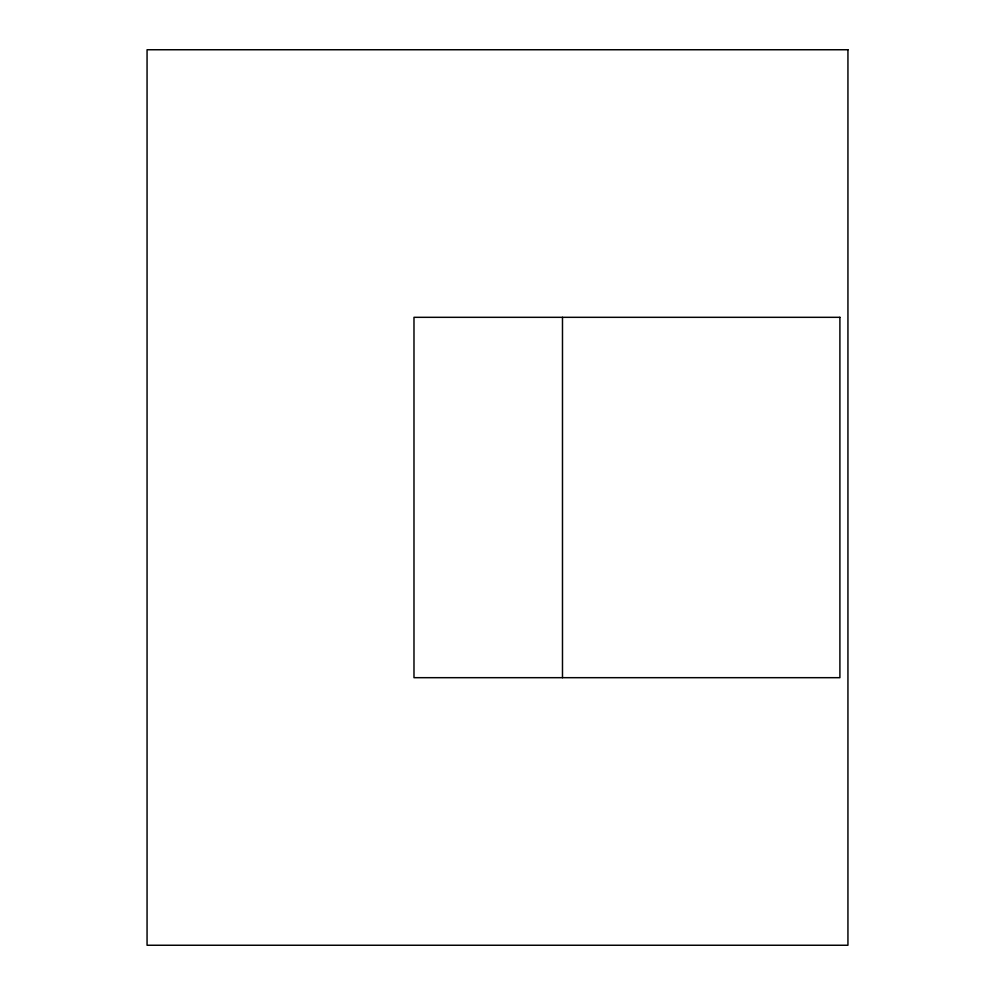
<?xml version="1.0" encoding="UTF-8"?>
<svg xmlns="http://www.w3.org/2000/svg" width="995" height="995" viewBox="0 0 995 995"><rect width="100%" height="100%" fill="white"/><g stroke="black" fill="none" stroke-linecap="round" stroke-linejoin="round"><path stroke-width="1.49" d="M562.486 317.318L562.486 677.682M847.939 49.75L147.061 49.75L147.061 945.25L847.939 945.25L847.939 49.75M839.904 317.318L413.982 317.318L413.982 677.682L839.904 677.682L839.904 317.318"/></g></svg>
